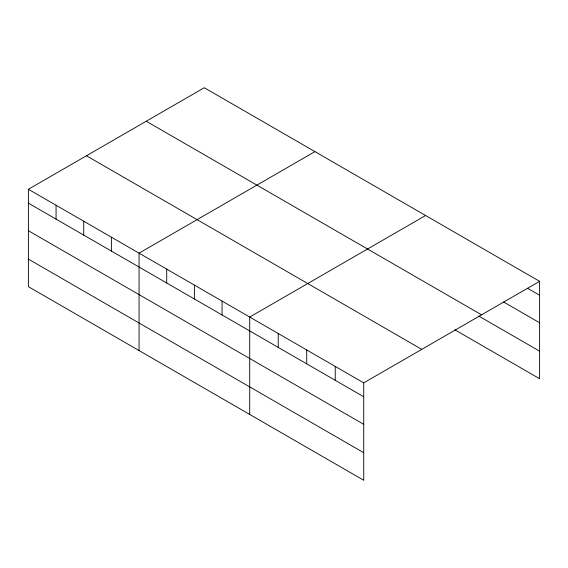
<?xml version="1.0" encoding="UTF-8"?>
<svg xmlns="http://www.w3.org/2000/svg" width="568" height="568" viewBox="0 0 568 568"><rect width="100%" height="100%" fill="white"/><g stroke="black" fill="none" stroke-linecap="round" stroke-linejoin="round"><path stroke-width="0.85" d="M363.726 424.317L363.726 382.868L28.4 189.272L28.4 286.67L363.726 480.272L363.726 424.317L28.4 230.722M454.84 329.795L539.6 378.728L539.6 281.33L204.274 87.728L28.4 189.272M314.935 151.62L139.061 253.158L139.061 350.562M425.588 215.506L249.714 317.043L249.714 414.448M363.726 382.868L539.6 281.33M527.601 288.288L539.6 295.218M503.596 301.991L539.6 322.78M146.239 121.24L481.565 314.835M478.845 316.092L539.6 351.173M86.435 155.76L421.761 349.363M28.4 203.159L363.726 396.755M28.4 259.114L363.726 452.71M335.226 366.41L335.226 380.304M306.72 349.959L306.72 363.847M278.221 333.501L278.221 347.389M222.052 301.075L222.052 314.963M194.384 285.101L194.384 298.988M166.722 269.133L166.722 283.02M111.392 237.183L111.392 251.077M83.73 221.215L83.73 235.102M56.062 205.24L56.062 219.134"/></g></svg>
